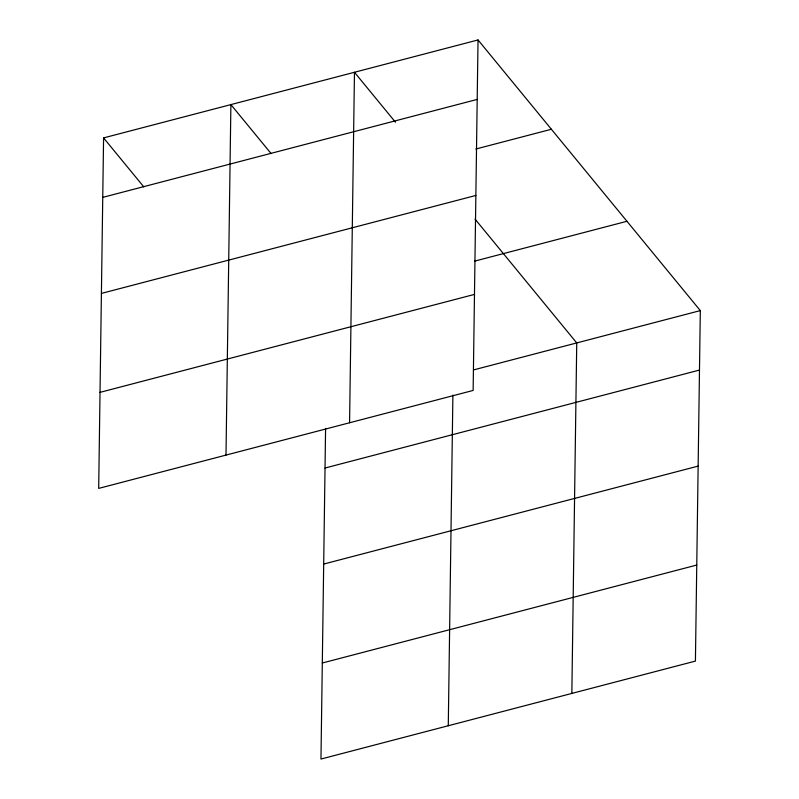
<?xml version="1.0" encoding="UTF-8"?>
<svg xmlns="http://www.w3.org/2000/svg" width="799" height="799" viewBox="0 0 799 799"><rect width="100%" height="100%" fill="white"/><g stroke="black" fill="none" stroke-linecap="round" stroke-linejoin="round"><path stroke-width="1.2" d="M103.58 137.907L98.686 488.399L473.138 390.441L478.032 39.95L103.58 137.907L143.81 186.886M225.997 455.09L230.891 104.609L271.121 153.588M325.583 428.384L320.968 759.05L695.42 661.093L700.314 310.601L478.032 39.95M349.572 422.761L354.466 72.28L395.475 122.217M448.279 725.742L452.893 395.076M571.844 693.412L576.738 342.931L475.055 219.106M102.751 197.373L477.203 99.416M475.804 149.033L551.39 129.268M101.413 293.413L475.864 195.455M474.596 261.143L626.955 221.283M100.025 392.359L474.476 294.402M473.567 369.917L700.314 310.601M325.033 468.024L699.485 370.067M323.685 564.064L698.136 466.107M322.307 663.01L696.758 565.053"/></g></svg>
